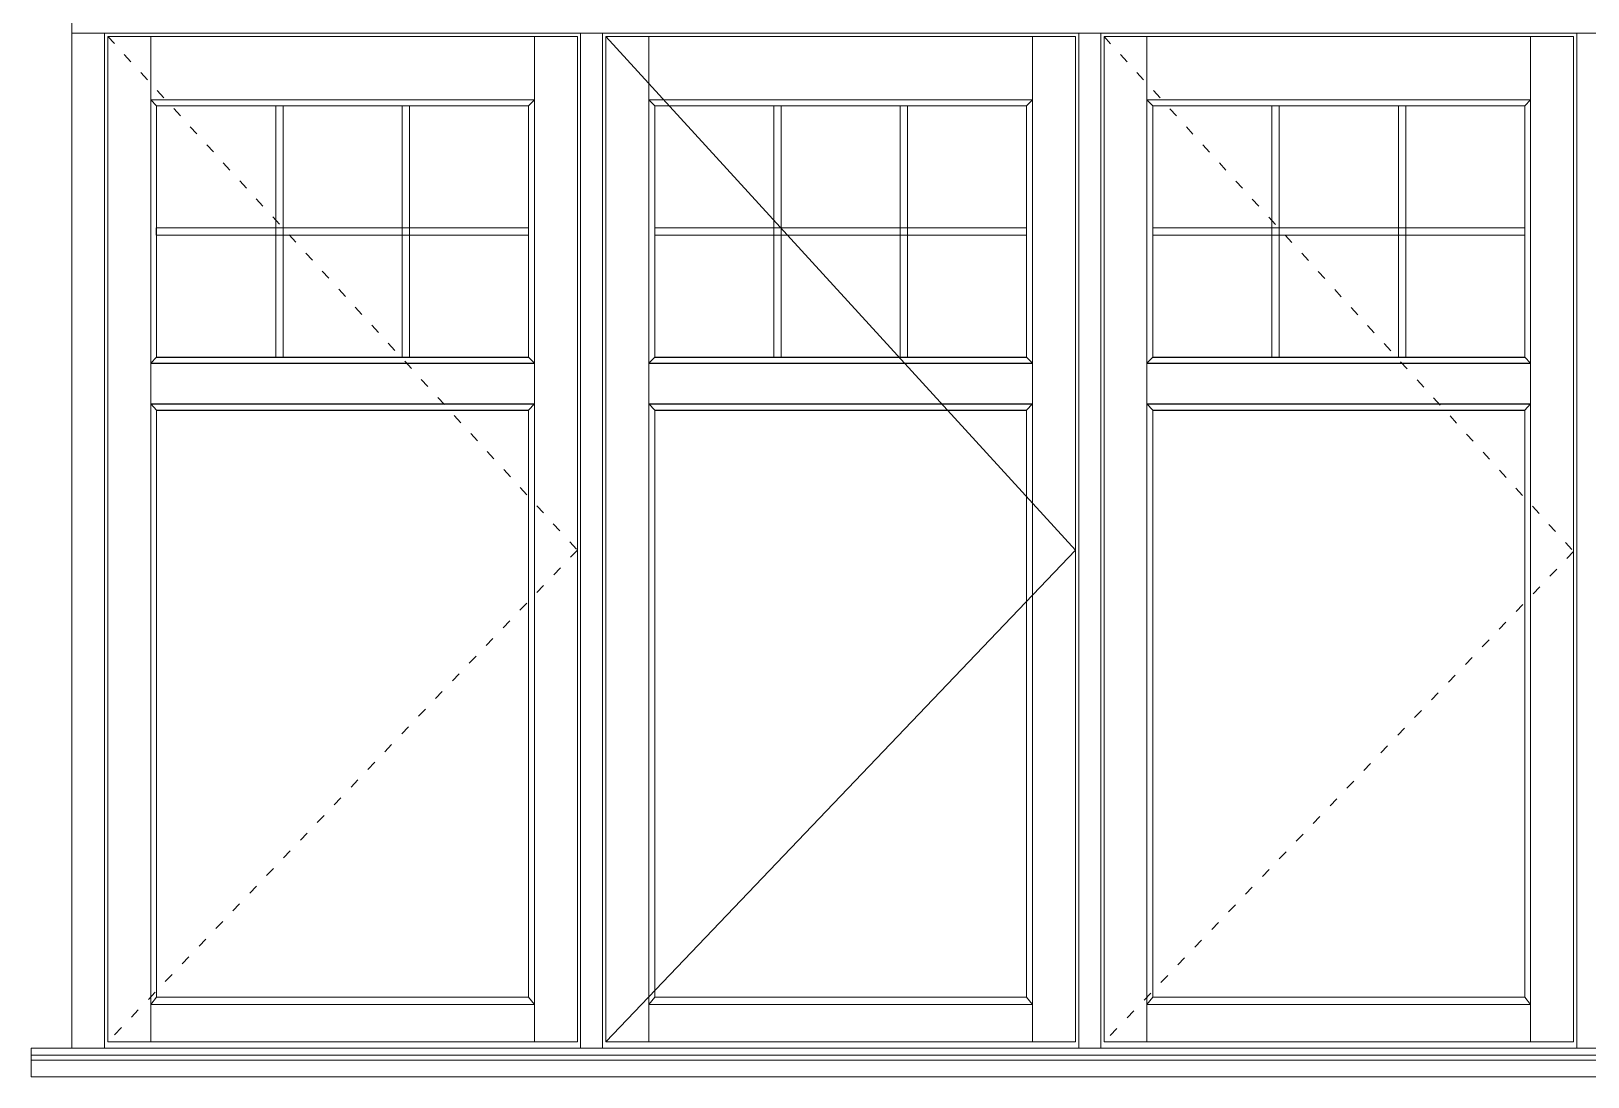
# Model space of a CAD drawing. Header units: millimetres. Extents: x 0 to 182016, y 11 to 3710.
# Drawn here: x 117420 to 119330, y 1187 to 2469 of the extents above; entities that cross this region are included whole.
import ezdxf

# ---------------------------------------------------------------- set-up
doc = ezdxf.new("R2010")
doc.units = ezdxf.units.MM
doc.linetypes.add('ACAD_ISO03W100', pattern=[30, 12, -18])
doc.linetypes.add('TRACKS', pattern='A,3.81,[130,ltypeshp.shx,S=6.35,R=0,X=0,Y=0],3.81', length=7.62)

msp = doc.modelspace()

# ---------------------------------------------------------------- linework, layer by layer
at = {"lineweight": 5}
for p, q in [((117469.5503929, 1221.8784823), (117469.5503929, 2506.559103)), ((117469.5503929, 2466.5591026), (121189.583774, 2466.5591026)), ((117509.5503929, 1221.8784823), (117509.5503929, 2466.5591026)), ((118093.7226233, 1221.8784823), (118093.7226233, 2466.5591026)), ((118120.7226233, 1221.8784823), (118120.7226233, 2466.5591026)), ((118704.8948535, 1221.8784823), (118704.8948535, 2466.5591026)), ((118731.8948535, 1221.8784823), (118731.8948535, 2466.5591026)), ((119316.0670836, 1221.8784823), (119316.0670836, 2466.5591026)), ((117513.5503929, 2462.5591026), (118089.7226233, 2462.5591026)), ((117513.5503929, 1229.3286539), (117513.5503929, 2462.5591026)), ((117566.2332989, 1229.3286539), (117566.2332989, 2462.5591026)), ((118037.0397176, 1229.3286539), (118037.0397176, 2462.5591026)), ((118089.7226233, 1229.3286539), (118089.7226233, 2462.5591026)), ((118124.7226234, 2462.5591026), (118700.8948531, 2462.5591026)), ((118124.7226234, 1229.3286539), (118124.7226234, 2462.5591026)), ((118177.405529, 1229.3286539), (118177.405529, 2462.5591026)), ((118648.2119478, 1229.3286539), (118648.2119478, 2462.5591026)), ((118700.8948535, 1229.3286539), (118700.8948535, 2462.5591026)), ((118735.8948535, 2462.5591026), (119312.0670832, 2462.5591026)), ((118735.8948535, 1229.3286539), (118735.8948535, 2462.5591026)), ((118788.5777592, 1229.3286539), (118788.5777592, 2462.5591026)), ((119259.3841779, 1229.3286539), (119259.3841779, 2462.5591026)), ((119312.0670836, 1229.3286539), (119312.0670836, 2462.5591026)), ((117566.2332989, 2384.876197), (118037.0397176, 2384.876197)), ((117573.5503932, 2377.5591026), (117566.2332989, 2384.876197)), ((117573.5503932, 2377.5591026), (118029.7226233, 2377.5591026)), ((117573.5503932, 2069.0358829), (117573.5503932, 2377.5591026)), ((117719.6170599, 2069.0358829), (117719.6170599, 2377.5591026)), ((117728.6170599, 2069.0358829), (117728.6170599, 2377.5591026)), ((117874.6837266, 2069.0358829), (117874.6837266, 2377.5591026)), ((117883.6837266, 2069.0358829), (117883.6837266, 2377.5591026)), ((118029.7226233, 2377.5591026), (118037.0397176, 2384.876197)), ((118029.7226233, 2069.0358829), (118029.7226233, 2377.5591026)), ((118177.405529, 2384.876197), (118648.2119478, 2384.876197)), ((118184.7226234, 2377.5591026), (118177.405529, 2384.876197)), ((118184.7226234, 2377.5591026), (118640.8948535, 2377.5591026)), ((118184.7226234, 2069.0358829), (118184.7226234, 2377.5591026)), ((118330.78929, 2069.0358829), (118330.78929, 2377.5591026)), ((118339.78929, 2069.0358829), (118339.78929, 2377.5591026)), ((118485.8559567, 2069.0358829), (118485.8559567, 2377.5591026)), ((118494.8559567, 2069.0358829), (118494.8559567, 2377.5591026)), ((118640.8948535, 2377.5591026), (118648.2119478, 2384.876197)), ((118640.8948535, 2069.0358829), (118640.8948535, 2377.5591026)), ((118788.5777592, 2384.876197), (119259.3841779, 2384.876197)), ((118795.8948535, 2377.5591026), (118788.5777592, 2384.876197)), ((118795.8948535, 2377.5591026), (119252.0670836, 2377.5591026)), ((118795.8948535, 2069.0358829), (118795.8948535, 2377.5591026)), ((118941.9615202, 2069.0358829), (118941.9615202, 2377.5591026)), ((118950.9615202, 2069.0358829), (118950.9615202, 2377.5591026)), ((119097.0281868, 2069.0358829), (119097.0281868, 2377.5591026)), ((119106.0281868, 2069.0358829), (119106.0281868, 2377.5591026)), ((119252.0670836, 2377.5591026), (119259.3841779, 2384.876197)), ((119252.0670836, 2069.0358829), (119252.0670836, 2377.5591026)), ((117573.5503932, 2227.7974928), (118029.7226233, 2227.7974928)), ((117573.5503932, 2218.7974928), (118029.7226233, 2218.7974928)), ((118184.7226234, 2227.7974928), (118640.8948535, 2227.7974928)), ((118184.7226234, 2218.7974928), (118640.8948535, 2218.7974928)), ((118795.8948535, 2227.7974928), (119252.0670836, 2227.7974928)), ((118795.8948535, 2218.7974928), (119252.0670836, 2218.7974928)), ((117573.5503932, 1284.3286539), (117573.5503932, 2004.0358829)), ((118029.7226233, 1284.3286539), (118029.7226233, 2004.0358829)), ((118184.7226234, 1284.3286539), (118184.7226234, 2004.0358829)), ((118640.8948535, 1284.3286539), (118640.8948535, 2004.0358829)), ((118795.8948535, 1284.3286539), (118795.8948535, 2004.0358829)), ((119252.0670836, 1284.3286539), (119252.0670836, 2004.0358829)), ((117573.5503932, 1284.3286539), (117566.2332989, 1275.3472801)), ((117573.5503932, 1284.3286539), (118029.7226233, 1284.3286539)), ((118029.7226233, 1284.3286539), (118037.0397176, 1275.3472801)), ((118184.7226234, 1284.3286539), (118177.405529, 1275.3472801)), ((118184.7226234, 1284.3286539), (118640.8948535, 1284.3286539)), ((118640.8948535, 1284.3286539), (118648.2119478, 1275.3472801)), ((118795.8948535, 1284.3286539), (118788.5777592, 1275.3472801)), ((118795.8948535, 1284.3286539), (119252.0670836, 1284.3286539)), ((119252.0670836, 1284.3286539), (119259.3841779, 1275.3472801)), ((117566.2332989, 1275.3472801), (118037.0397176, 1275.3472801)), ((118177.405529, 1275.3472801), (118648.2119478, 1275.3472801)), ((118788.5777592, 1275.3472801), (119259.3841779, 1275.3472801)), ((117513.5503929, 1229.3286539), (118089.7226233, 1229.3286539)), ((118124.7226234, 1229.3286539), (118700.8948531, 1229.3286539)), ((118735.8948535, 1229.3286539), (119312.0670832, 1229.3286539)), ((117419.5503929, 1221.8784823), (121239.583774, 1221.8784823)), ((117419.5503929, 1221.8784823), (117419.5503929, 1186.5286538)), ((117419.5503929, 1213.1009241), (121239.583774, 1213.1009241)), ((117419.5503929, 1207.1456471), (121239.583774, 1207.1456471)), ((117419.5503929, 1186.5286538), (121239.583774, 1186.5286538))]:
    msp.add_line(p, q, dxfattribs=at)
at = {"linetype": 'ACAD_ISO03W100', "lineweight": 5}
for p, q in [((117513.5503929, 2462.5591026), (118089.7226233, 1832.6689644)), ((118735.8948535, 2462.5591026), (119312.0670839, 1830.9438786)), ((118089.7226233, 1832.6689644), (117513.5503929, 1229.3286539)), ((119312.0670839, 1830.9438786), (118735.8948535, 1229.3286539))]:
    msp.add_line(p, q, dxfattribs=at)
at = {"color": 5, "linetype": 'TRACKS', "lineweight": 5}
for p, q in [((118124.7226234, 2462.5591026), (118700.8948538, 1832.6689644)), ((118700.8948538, 1832.6689644), (118124.7226234, 1229.3286539))]:
    msp.add_line(p, q, dxfattribs=at)
at = {"ltscale": 0.1}
for p, q in [((117573.5503932, 2218.7974928), (117573.5503932, 2227.7974928)), ((117573.5503932, 2069.0358829), (118029.7226233, 2069.0358829)), ((118184.7226234, 2069.0358829), (118640.8948535, 2069.0358829)), ((118795.8948535, 2069.0358829), (119252.0670836, 2069.0358829)), ((117566.2332989, 2061.7187886), (118037.0397176, 2061.7187886)), ((118177.405529, 2061.7187886), (118648.2119478, 2061.7187886)), ((118788.5777592, 2061.7187886), (119259.3841779, 2061.7187886)), ((117566.2332989, 2012.1343091), (118037.0397176, 2012.1343091)), ((118177.405529, 2012.1343091), (118648.2119478, 2012.1343091)), ((118788.5777592, 2012.1343091), (119259.3841779, 2012.1343091)), ((117573.5503932, 2004.0358829), (118029.7226233, 2004.0358829)), ((118184.7226234, 2004.0358829), (118640.8948535, 2004.0358829)), ((118795.8948535, 2004.0358829), (119252.0670836, 2004.0358829))]:
    msp.add_line(p, q, dxfattribs=at)
for points in [[(117566.2332989, 2061.7187886), (117573.5503932, 2069.0358829)], [(118029.7226233, 2069.0358829), (118037.0397176, 2061.7187886)], [(118184.7226234, 2069.0358829), (118177.405529, 2061.7187886)], [(118640.8948535, 2069.0358829), (118648.2119478, 2061.7187886)], [(118795.8948535, 2069.0358829), (118788.5777592, 2061.7187886)], [(119252.0670836, 2069.0358829), (119259.3841779, 2061.7187886)], [(117573.5503932, 2004.0358829), (117566.2332989, 2012.1343091)], [(118037.0397176, 2012.1343091), (118029.7226233, 2004.0358829)], [(118177.405529, 2012.1343091), (118184.7226234, 2004.0358829)], [(118648.2119478, 2012.1343091), (118640.8948535, 2004.0358829)], [(118788.5777592, 2012.1343091), (118795.8948535, 2004.0358829)], [(119259.3841779, 2012.1343091), (119252.0670836, 2004.0358829)]]:
    msp.add_lwpolyline(points, dxfattribs=at)

doc.saveas('drawing.dxf')
